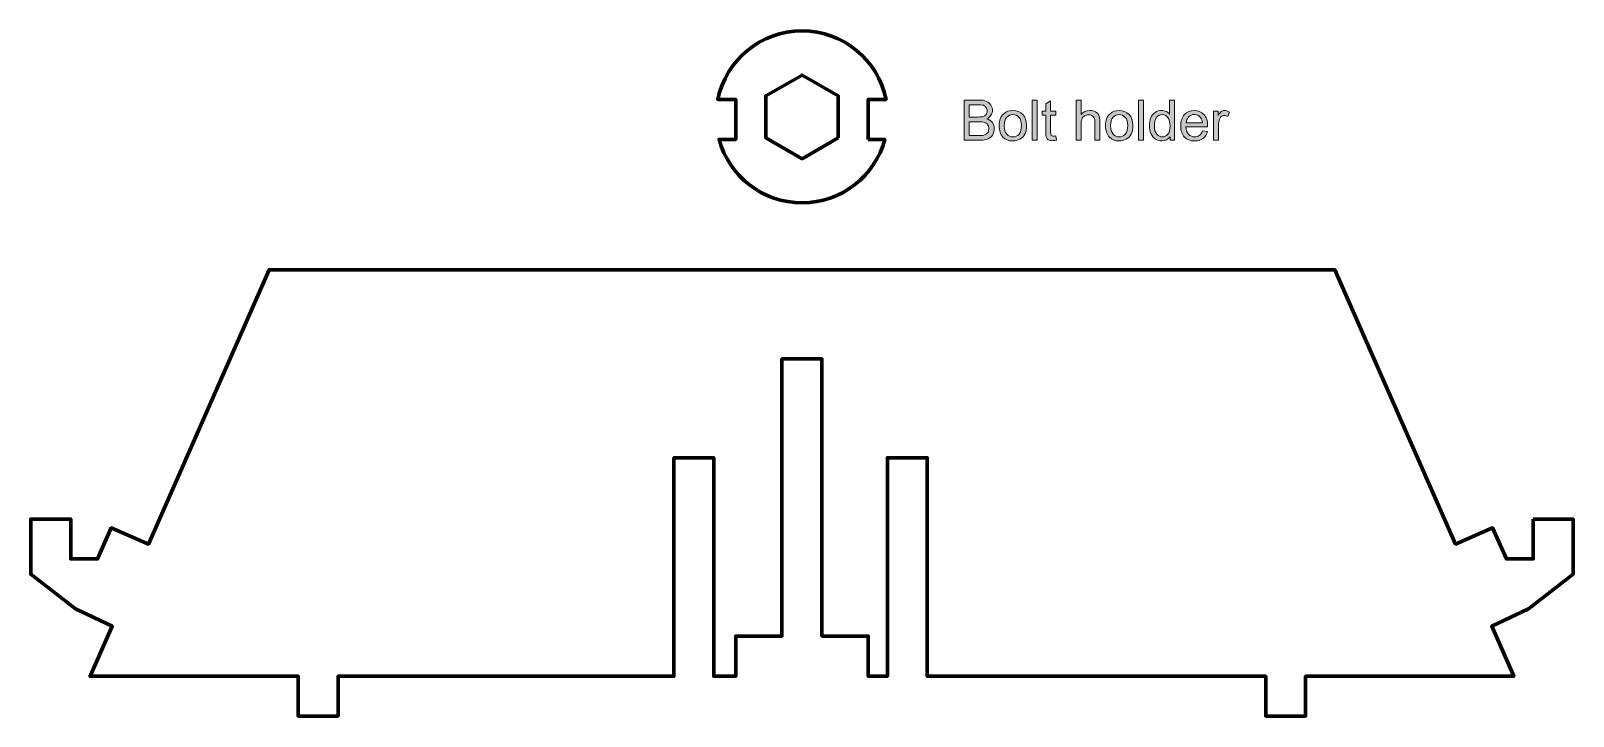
# Model space of a CAD drawing. Header units: inches. Extents: x 247 to 2765, y -1897 to -1110.
# Drawn here: x 575.1 to 691.2, y -1320.9 to -1269.3 of the extents above; entities that cross this region are included whole.
import ezdxf

# ---------------------------------------------------------------- set-up
doc = ezdxf.new("R2010")
doc.units = ezdxf.units.IN
doc.header["$MEASUREMENT"] = 0
doc.layers.add('Layer 1', color=7, linetype='Continuous')

# ---------------------------------------------------------------- blocks, each defined once
blk = doc.blocks.new('block 124')
at = {"layer": 'Layer 1', "true_color": 0x3cb54a}
h = blk.add_hatch(color=95, dxfattribs=at)
h.dxf.hatch_style = 2
edge = h.paths.add_edge_path()
edge.add_spline(control_points=[(645.32, -1277.57), (645.32, -1277.57), (645.32, -1274.54), (645.32, -1274.54), (645.32, -1274.54), (646.45, -1274.54), (646.45, -1274.54), (646.68, -1274.54), (646.87, -1274.57), (647.01, -1274.64), (647.15, -1274.7), (647.26, -1274.79), (647.34, -1274.92), (647.42, -1275.05), (647.46, -1275.18), (647.46, -1275.32), (647.46, -1275.45), (647.42, -1275.57), (647.35, -1275.68), (647.28, -1275.8), (647.18, -1275.89), (647.03, -1275.96), (647.22, -1276.01), (647.36, -1276.11), (647.46, -1276.24), (647.55, -1276.37), (647.6, -1276.52), (647.6, -1276.69), (647.6, -1276.84), (647.57, -1276.97), (647.51, -1277.09), (647.45, -1277.21), (647.38, -1277.31), (647.29, -1277.37), (647.2, -1277.44), (647.09, -1277.49), (646.96, -1277.52), (646.83, -1277.56), (646.66, -1277.57), (646.47, -1277.57), (646.47, -1277.57), (645.32, -1277.57), (645.32, -1277.57), (645.32, -1277.57), (645.32, -1277.57), (645.32, -1277.57)], knot_values=[0, 0, 0, 0, 1, 1, 1, 2, 2, 2, 3, 3, 3, 4, 4, 4, 5, 5, 5, 6, 6, 6, 7, 7, 7, 8, 8, 8, 9, 9, 9, 10, 10, 10, 11, 11, 11, 12, 12, 12, 13, 13, 13, 14, 14, 14, 15, 15, 15, 15], degree=3, periodic=1)
edge = h.paths.add_edge_path()
edge.add_spline(control_points=[(645.72, -1275.82), (645.72, -1275.82), (646.37, -1275.82), (646.37, -1275.82), (646.55, -1275.82), (646.68, -1275.8), (646.75, -1275.78), (646.86, -1275.75), (646.93, -1275.7), (646.98, -1275.63), (647.04, -1275.56), (647.06, -1275.47), (647.06, -1275.37), (647.06, -1275.26), (647.04, -1275.18), (646.99, -1275.1), (646.94, -1275.02), (646.87, -1274.97), (646.78, -1274.94), (646.69, -1274.91), (646.54, -1274.9), (646.32, -1274.9), (646.32, -1274.9), (645.72, -1274.9), (645.72, -1274.9), (645.72, -1274.9), (645.72, -1275.82), (645.72, -1275.82), (645.72, -1275.82), (645.72, -1275.82), (645.72, -1275.82)], knot_values=[0, 0, 0, 0, 1, 1, 1, 2, 2, 2, 3, 3, 3, 4, 4, 4, 5, 5, 5, 6, 6, 6, 7, 7, 7, 8, 8, 8, 9, 9, 9, 10, 10, 10, 10], degree=3, periodic=1)
edge = h.paths.add_edge_path()
edge.add_spline(control_points=[(645.72, -1277.22), (645.72, -1277.22), (646.47, -1277.22), (646.47, -1277.22), (646.6, -1277.22), (646.69, -1277.21), (646.74, -1277.2), (646.84, -1277.18), (646.91, -1277.16), (646.97, -1277.12), (647.04, -1277.08), (647.09, -1277.02), (647.13, -1276.95), (647.17, -1276.88), (647.19, -1276.79), (647.19, -1276.69), (647.19, -1276.58), (647.16, -1276.48), (647.1, -1276.4), (647.04, -1276.32), (646.96, -1276.26), (646.86, -1276.22), (646.76, -1276.19), (646.61, -1276.17), (646.42, -1276.17), (646.42, -1276.17), (645.72, -1276.17), (645.72, -1276.17), (645.72, -1276.17), (645.72, -1277.22), (645.72, -1277.22), (645.72, -1277.22), (645.72, -1277.22), (645.72, -1277.22)], knot_values=[0, 0, 0, 0, 1, 1, 1, 2, 2, 2, 3, 3, 3, 4, 4, 4, 5, 5, 5, 6, 6, 6, 7, 7, 7, 8, 8, 8, 9, 9, 9, 10, 10, 10, 11, 11, 11, 11], degree=3, periodic=1)
h = blk.add_hatch(color=95, dxfattribs=at)
h.dxf.hatch_style = 2
h.paths.add_polyline_path([(650.45, -1277.57), (650.45, -1274.54), (650.83, -1274.54), (650.83, -1277.57)])
h = blk.add_hatch(color=95, dxfattribs=at)
h.dxf.hatch_style = 2
edge = h.paths.add_edge_path()
edge.add_spline(control_points=[(652.22, -1277.24), (652.22, -1277.24), (652.27, -1277.57), (652.27, -1277.57), (652.16, -1277.59), (652.07, -1277.6), (651.99, -1277.6), (651.85, -1277.6), (651.75, -1277.58), (651.67, -1277.54), (651.6, -1277.5), (651.55, -1277.44), (651.52, -1277.37), (651.49, -1277.3), (651.47, -1277.15), (651.47, -1276.93), (651.47, -1276.93), (651.47, -1275.67), (651.47, -1275.67), (651.47, -1275.67), (651.2, -1275.67), (651.2, -1275.67), (651.2, -1275.67), (651.2, -1275.38), (651.2, -1275.38), (651.2, -1275.38), (651.47, -1275.38), (651.47, -1275.38), (651.47, -1275.38), (651.47, -1274.83), (651.47, -1274.83), (651.47, -1274.83), (651.84, -1274.61), (651.84, -1274.61), (651.84, -1274.61), (651.84, -1275.38), (651.84, -1275.38), (651.84, -1275.38), (652.22, -1275.38), (652.22, -1275.38), (652.22, -1275.38), (652.22, -1275.67), (652.22, -1275.67), (652.22, -1275.67), (651.84, -1275.67), (651.84, -1275.67), (651.84, -1275.67), (651.84, -1276.95), (651.84, -1276.95), (651.84, -1277.06), (651.85, -1277.13), (651.86, -1277.16), (651.87, -1277.19), (651.9, -1277.21), (651.92, -1277.23), (651.95, -1277.25), (652, -1277.25), (652.05, -1277.25), (652.09, -1277.25), (652.15, -1277.25), (652.22, -1277.24)], knot_values=[0, 0, 0, 0, 1, 1, 1, 2, 2, 2, 3, 3, 3, 4, 4, 4, 5, 5, 5, 6, 6, 6, 7, 7, 7, 8, 8, 8, 9, 9, 9, 10, 10, 10, 11, 11, 11, 12, 12, 12, 13, 13, 13, 14, 14, 14, 15, 15, 15, 16, 16, 16, 17, 17, 17, 18, 18, 18, 19, 19, 19, 20, 20, 20, 20], degree=3, periodic=1)
h = blk.add_hatch(color=95, dxfattribs=at)
h.dxf.hatch_style = 2
edge = h.paths.add_edge_path()
edge.add_spline(control_points=[(653.76, -1277.57), (653.76, -1277.57), (653.76, -1274.54), (653.76, -1274.54), (653.76, -1274.54), (654.13, -1274.54), (654.13, -1274.54), (654.13, -1274.54), (654.13, -1275.63), (654.13, -1275.63), (654.3, -1275.43), (654.52, -1275.33), (654.79, -1275.33), (654.95, -1275.33), (655.09, -1275.36), (655.21, -1275.42), (655.33, -1275.49), (655.41, -1275.58), (655.47, -1275.69), (655.52, -1275.8), (655.54, -1275.97), (655.54, -1276.18), (655.54, -1276.18), (655.54, -1277.57), (655.54, -1277.57), (655.54, -1277.57), (655.17, -1277.57), (655.17, -1277.57), (655.17, -1277.57), (655.17, -1276.18), (655.17, -1276.18), (655.17, -1276), (655.13, -1275.86), (655.05, -1275.78), (654.97, -1275.69), (654.85, -1275.65), (654.71, -1275.65), (654.6, -1275.65), (654.49, -1275.68), (654.4, -1275.74), (654.3, -1275.79), (654.23, -1275.87), (654.19, -1275.97), (654.15, -1276.07), (654.13, -1276.2), (654.13, -1276.37), (654.13, -1276.37), (654.13, -1277.57), (654.13, -1277.57), (654.13, -1277.57), (653.76, -1277.57), (653.76, -1277.57)], knot_values=[0, 0, 0, 0, 1, 1, 1, 2, 2, 2, 3, 3, 3, 4, 4, 4, 5, 5, 5, 6, 6, 6, 7, 7, 7, 8, 8, 8, 9, 9, 9, 10, 10, 10, 11, 11, 11, 12, 12, 12, 13, 13, 13, 14, 14, 14, 15, 15, 15, 16, 16, 16, 17, 17, 17, 17], degree=3, periodic=1)
h = blk.add_hatch(color=95, dxfattribs=at)
h.dxf.hatch_style = 2
h.paths.add_polyline_path([(658.46, -1277.57), (658.46, -1274.54), (658.83, -1274.54), (658.83, -1277.57)])
h = blk.add_hatch(color=95, dxfattribs=at)
h.dxf.hatch_style = 2
edge = h.paths.add_edge_path()
edge.add_spline(control_points=[(660.83, -1277.57), (660.83, -1277.57), (660.83, -1277.3), (660.83, -1277.3), (660.69, -1277.51), (660.48, -1277.62), (660.21, -1277.62), (660.04, -1277.62), (659.88, -1277.57), (659.73, -1277.48), (659.59, -1277.38), (659.47, -1277.25), (659.39, -1277.07), (659.31, -1276.9), (659.27, -1276.7), (659.27, -1276.48), (659.27, -1276.26), (659.31, -1276.06), (659.38, -1275.88), (659.45, -1275.7), (659.56, -1275.57), (659.71, -1275.47), (659.85, -1275.38), (660.02, -1275.33), (660.2, -1275.33), (660.33, -1275.33), (660.45, -1275.36), (660.55, -1275.41), (660.66, -1275.47), (660.74, -1275.54), (660.8, -1275.63), (660.8, -1275.63), (660.8, -1274.54), (660.8, -1274.54), (660.8, -1274.54), (661.17, -1274.54), (661.17, -1274.54), (661.17, -1274.54), (661.17, -1277.57), (661.17, -1277.57), (661.17, -1277.57), (660.83, -1277.57), (660.83, -1277.57), (660.83, -1277.57), (660.83, -1277.57), (660.83, -1277.57)], knot_values=[0, 0, 0, 0, 1, 1, 1, 2, 2, 2, 3, 3, 3, 4, 4, 4, 5, 5, 5, 6, 6, 6, 7, 7, 7, 8, 8, 8, 9, 9, 9, 10, 10, 10, 11, 11, 11, 12, 12, 12, 13, 13, 13, 14, 14, 14, 15, 15, 15, 15], degree=3, periodic=1)
edge = h.paths.add_edge_path()
edge.add_spline(control_points=[(659.65, -1276.48), (659.65, -1276.76), (659.71, -1276.97), (659.83, -1277.11), (659.95, -1277.25), (660.09, -1277.32), (660.25, -1277.32), (660.41, -1277.32), (660.55, -1277.25), (660.66, -1277.12), (660.78, -1276.98), (660.83, -1276.78), (660.83, -1276.51), (660.83, -1276.21), (660.78, -1275.99), (660.66, -1275.85), (660.55, -1275.71), (660.4, -1275.64), (660.23, -1275.64), (660.07, -1275.64), (659.93, -1275.7), (659.82, -1275.84), (659.71, -1275.97), (659.65, -1276.19), (659.65, -1276.48)], knot_values=[0, 0, 0, 0, 1, 1, 1, 2, 2, 2, 3, 3, 3, 4, 4, 4, 5, 5, 5, 6, 6, 6, 7, 7, 7, 8, 8, 8, 8], degree=3, periodic=1)
h = blk.add_hatch(color=95, dxfattribs=at)
h.dxf.hatch_style = 2
edge = h.paths.add_edge_path()
edge.add_spline(control_points=[(647.97, -1276.48), (647.97, -1276.07), (648.08, -1275.77), (648.31, -1275.57), (648.5, -1275.41), (648.73, -1275.33), (649, -1275.33), (649.3, -1275.33), (649.55, -1275.43), (649.74, -1275.62), (649.93, -1275.82), (650.03, -1276.1), (650.03, -1276.44), (650.03, -1276.73), (649.98, -1276.95), (649.9, -1277.11), (649.82, -1277.27), (649.69, -1277.4), (649.53, -1277.49), (649.37, -1277.58), (649.19, -1277.62), (649, -1277.62), (648.69, -1277.62), (648.44, -1277.52), (648.25, -1277.33), (648.06, -1277.13), (647.97, -1276.85), (647.97, -1276.48)], knot_values=[0, 0, 0, 0, 1, 1, 1, 2, 2, 2, 3, 3, 3, 4, 4, 4, 5, 5, 5, 6, 6, 6, 7, 7, 7, 8, 8, 8, 9, 9, 9, 9], degree=3, periodic=1)
edge = h.paths.add_edge_path()
edge.add_spline(control_points=[(648.35, -1276.48), (648.35, -1276.76), (648.41, -1276.97), (648.54, -1277.11), (648.66, -1277.25), (648.81, -1277.32), (649, -1277.32), (649.18, -1277.32), (649.34, -1277.25), (649.46, -1277.11), (649.58, -1276.97), (649.64, -1276.75), (649.64, -1276.46), (649.64, -1276.19), (649.58, -1275.99), (649.46, -1275.85), (649.34, -1275.71), (649.18, -1275.64), (649, -1275.64), (648.81, -1275.64), (648.66, -1275.71), (648.54, -1275.84), (648.41, -1275.98), (648.35, -1276.19), (648.35, -1276.48)], knot_values=[0, 0, 0, 0, 1, 1, 1, 2, 2, 2, 3, 3, 3, 4, 4, 4, 5, 5, 5, 6, 6, 6, 7, 7, 7, 8, 8, 8, 8], degree=3, periodic=1)
h = blk.add_hatch(color=95, dxfattribs=at)
h.dxf.hatch_style = 2
edge = h.paths.add_edge_path()
edge.add_spline(control_points=[(655.97, -1276.48), (655.97, -1276.07), (656.08, -1275.77), (656.31, -1275.57), (656.5, -1275.41), (656.73, -1275.33), (657, -1275.33), (657.3, -1275.33), (657.55, -1275.43), (657.74, -1275.62), (657.93, -1275.82), (658.03, -1276.1), (658.03, -1276.44), (658.03, -1276.73), (657.99, -1276.95), (657.9, -1277.11), (657.82, -1277.27), (657.69, -1277.4), (657.53, -1277.49), (657.37, -1277.58), (657.19, -1277.62), (657, -1277.62), (656.69, -1277.62), (656.45, -1277.52), (656.26, -1277.33), (656.07, -1277.13), (655.97, -1276.85), (655.97, -1276.48)], knot_values=[0, 0, 0, 0, 1, 1, 1, 2, 2, 2, 3, 3, 3, 4, 4, 4, 5, 5, 5, 6, 6, 6, 7, 7, 7, 8, 8, 8, 9, 9, 9, 9], degree=3, periodic=1)
edge = h.paths.add_edge_path()
edge.add_spline(control_points=[(656.35, -1276.48), (656.35, -1276.76), (656.42, -1276.97), (656.54, -1277.11), (656.66, -1277.25), (656.81, -1277.32), (657, -1277.32), (657.18, -1277.32), (657.34, -1277.25), (657.46, -1277.11), (657.58, -1276.97), (657.65, -1276.75), (657.65, -1276.46), (657.65, -1276.19), (657.58, -1275.99), (657.46, -1275.85), (657.34, -1275.71), (657.18, -1275.64), (657, -1275.64), (656.82, -1275.64), (656.66, -1275.71), (656.54, -1275.84), (656.41, -1275.98), (656.35, -1276.19), (656.35, -1276.48)], knot_values=[0, 0, 0, 0, 1, 1, 1, 2, 2, 2, 3, 3, 3, 4, 4, 4, 5, 5, 5, 6, 6, 6, 7, 7, 7, 8, 8, 8, 8], degree=3, periodic=1)
h = blk.add_hatch(color=95, dxfattribs=at)
h.dxf.hatch_style = 2
edge = h.paths.add_edge_path()
edge.add_spline(control_points=[(663.26, -1276.87), (663.26, -1276.87), (663.65, -1276.91), (663.65, -1276.91), (663.59, -1277.14), (663.47, -1277.31), (663.31, -1277.44), (663.14, -1277.56), (662.94, -1277.62), (662.68, -1277.62), (662.36, -1277.62), (662.11, -1277.52), (661.92, -1277.33), (661.73, -1277.13), (661.63, -1276.85), (661.63, -1276.49), (661.63, -1276.12), (661.73, -1275.84), (661.92, -1275.63), (662.11, -1275.43), (662.36, -1275.33), (662.66, -1275.33), (662.95, -1275.33), (663.19, -1275.43), (663.38, -1275.63), (663.57, -1275.83), (663.66, -1276.11), (663.66, -1276.47), (663.66, -1276.49), (663.66, -1276.53), (663.66, -1276.57), (663.66, -1276.57), (662.02, -1276.57), (662.02, -1276.57), (662.03, -1276.81), (662.1, -1277), (662.22, -1277.12), (662.35, -1277.25), (662.5, -1277.32), (662.68, -1277.32), (662.82, -1277.32), (662.94, -1277.28), (663.03, -1277.21), (663.13, -1277.14), (663.21, -1277.02), (663.26, -1276.87)], knot_values=[0, 0, 0, 0, 1, 1, 1, 2, 2, 2, 3, 3, 3, 4, 4, 4, 5, 5, 5, 6, 6, 6, 7, 7, 7, 8, 8, 8, 9, 9, 9, 10, 10, 10, 11, 11, 11, 12, 12, 12, 13, 13, 13, 14, 14, 14, 15, 15, 15, 15], degree=3, periodic=1)
edge = h.paths.add_edge_path()
edge.add_spline(control_points=[(662.04, -1276.26), (662.04, -1276.26), (663.27, -1276.26), (663.27, -1276.26), (663.25, -1276.08), (663.2, -1275.94), (663.13, -1275.85), (663.01, -1275.71), (662.85, -1275.63), (662.66, -1275.63), (662.49, -1275.63), (662.35, -1275.69), (662.23, -1275.81), (662.12, -1275.92), (662.05, -1276.07), (662.04, -1276.26)], knot_values=[0, 0, 0, 0, 1, 1, 1, 2, 2, 2, 3, 3, 3, 4, 4, 4, 5, 5, 5, 5], degree=3, periodic=1)
h = blk.add_hatch(color=95, dxfattribs=at)
h.dxf.hatch_style = 2
edge = h.paths.add_edge_path()
edge.add_spline(control_points=[(664.11, -1277.57), (664.11, -1277.57), (664.11, -1275.38), (664.11, -1275.38), (664.11, -1275.38), (664.44, -1275.38), (664.44, -1275.38), (664.44, -1275.38), (664.44, -1275.71), (664.44, -1275.71), (664.53, -1275.56), (664.61, -1275.45), (664.68, -1275.4), (664.75, -1275.35), (664.83, -1275.33), (664.92, -1275.33), (665.04, -1275.33), (665.17, -1275.37), (665.3, -1275.45), (665.3, -1275.45), (665.17, -1275.79), (665.17, -1275.79), (665.08, -1275.74), (664.99, -1275.71), (664.9, -1275.71), (664.82, -1275.71), (664.75, -1275.74), (664.68, -1275.79), (664.62, -1275.84), (664.57, -1275.9), (664.54, -1275.99), (664.5, -1276.12), (664.48, -1276.27), (664.48, -1276.42), (664.48, -1276.42), (664.48, -1277.57), (664.48, -1277.57), (664.48, -1277.57), (664.11, -1277.57), (664.11, -1277.57), (664.11, -1277.57), (664.11, -1277.57), (664.11, -1277.57)], knot_values=[0, 0, 0, 0, 1, 1, 1, 2, 2, 2, 3, 3, 3, 4, 4, 4, 5, 5, 5, 6, 6, 6, 7, 7, 7, 8, 8, 8, 9, 9, 9, 10, 10, 10, 11, 11, 11, 12, 12, 12, 13, 13, 13, 14, 14, 14, 14], degree=3, periodic=1)
at = {"layer": 'Layer 1', "lineweight": 0}
for points in [[(650.45, -1277.57), (650.45, -1274.54), (650.83, -1274.54), (650.83, -1277.57), (650.45, -1277.57)], [(658.46, -1277.57), (658.46, -1274.54), (658.83, -1274.54), (658.83, -1277.57), (658.46, -1277.57)]]:
    blk.add_lwpolyline(points, dxfattribs=at)
for points, knots in [([(645.32, -1277.57), (645.32, -1277.57), (645.32, -1274.54), (645.32, -1274.54), (645.32, -1274.54), (646.45, -1274.54), (646.45, -1274.54), (646.68, -1274.54), (646.87, -1274.57), (647.01, -1274.64), (647.15, -1274.7), (647.26, -1274.79), (647.34, -1274.92), (647.42, -1275.05), (647.46, -1275.18), (647.46, -1275.32), (647.46, -1275.45), (647.42, -1275.57), (647.35, -1275.68), (647.28, -1275.8), (647.18, -1275.89), (647.03, -1275.96), (647.22, -1276.01), (647.36, -1276.11), (647.46, -1276.24), (647.55, -1276.37), (647.6, -1276.52), (647.6, -1276.69), (647.6, -1276.84), (647.57, -1276.97), (647.51, -1277.09), (647.45, -1277.21), (647.38, -1277.31), (647.29, -1277.37), (647.2, -1277.44), (647.09, -1277.49), (646.96, -1277.52), (646.83, -1277.56), (646.66, -1277.57), (646.47, -1277.57), (646.47, -1277.57), (645.32, -1277.57), (645.32, -1277.57), (645.32, -1277.57), (645.32, -1277.57), (645.32, -1277.57)], [0, 0, 0, 0, 1, 1, 1, 2, 2, 2, 3, 3, 3, 4, 4, 4, 5, 5, 5, 6, 6, 6, 7, 7, 7, 8, 8, 8, 9, 9, 9, 10, 10, 10, 11, 11, 11, 12, 12, 12, 13, 13, 13, 14, 14, 14, 15, 15, 15, 15]), ([(652.22, -1277.24), (652.22, -1277.24), (652.27, -1277.57), (652.27, -1277.57), (652.16, -1277.59), (652.07, -1277.6), (651.99, -1277.6), (651.85, -1277.6), (651.75, -1277.58), (651.67, -1277.54), (651.6, -1277.5), (651.55, -1277.44), (651.52, -1277.37), (651.49, -1277.3), (651.47, -1277.15), (651.47, -1276.93), (651.47, -1276.93), (651.47, -1275.67), (651.47, -1275.67), (651.47, -1275.67), (651.2, -1275.67), (651.2, -1275.67), (651.2, -1275.67), (651.2, -1275.38), (651.2, -1275.38), (651.2, -1275.38), (651.47, -1275.38), (651.47, -1275.38), (651.47, -1275.38), (651.47, -1274.83), (651.47, -1274.83), (651.47, -1274.83), (651.84, -1274.61), (651.84, -1274.61), (651.84, -1274.61), (651.84, -1275.38), (651.84, -1275.38), (651.84, -1275.38), (652.22, -1275.38), (652.22, -1275.38), (652.22, -1275.38), (652.22, -1275.67), (652.22, -1275.67), (652.22, -1275.67), (651.84, -1275.67), (651.84, -1275.67), (651.84, -1275.67), (651.84, -1276.95), (651.84, -1276.95), (651.84, -1277.06), (651.85, -1277.13), (651.86, -1277.16), (651.87, -1277.19), (651.9, -1277.21), (651.92, -1277.23), (651.95, -1277.25), (652, -1277.25), (652.05, -1277.25), (652.09, -1277.25), (652.15, -1277.25), (652.22, -1277.24)], [0, 0, 0, 0, 1, 1, 1, 2, 2, 2, 3, 3, 3, 4, 4, 4, 5, 5, 5, 6, 6, 6, 7, 7, 7, 8, 8, 8, 9, 9, 9, 10, 10, 10, 11, 11, 11, 12, 12, 12, 13, 13, 13, 14, 14, 14, 15, 15, 15, 16, 16, 16, 17, 17, 17, 18, 18, 18, 19, 19, 19, 20, 20, 20, 20]), ([(653.76, -1277.57), (653.76, -1277.57), (653.76, -1274.54), (653.76, -1274.54), (653.76, -1274.54), (654.13, -1274.54), (654.13, -1274.54), (654.13, -1274.54), (654.13, -1275.63), (654.13, -1275.63), (654.3, -1275.43), (654.52, -1275.33), (654.79, -1275.33), (654.95, -1275.33), (655.09, -1275.36), (655.21, -1275.42), (655.33, -1275.49), (655.41, -1275.58), (655.47, -1275.69), (655.52, -1275.8), (655.54, -1275.97), (655.54, -1276.18), (655.54, -1276.18), (655.54, -1277.57), (655.54, -1277.57), (655.54, -1277.57), (655.17, -1277.57), (655.17, -1277.57), (655.17, -1277.57), (655.17, -1276.18), (655.17, -1276.18), (655.17, -1276), (655.13, -1275.86), (655.05, -1275.78), (654.97, -1275.69), (654.85, -1275.65), (654.71, -1275.65), (654.6, -1275.65), (654.49, -1275.68), (654.4, -1275.74), (654.3, -1275.79), (654.23, -1275.87), (654.19, -1275.97), (654.15, -1276.07), (654.13, -1276.2), (654.13, -1276.37), (654.13, -1276.37), (654.13, -1277.57), (654.13, -1277.57), (654.13, -1277.57), (653.76, -1277.57), (653.76, -1277.57)], [0, 0, 0, 0, 1, 1, 1, 2, 2, 2, 3, 3, 3, 4, 4, 4, 5, 5, 5, 6, 6, 6, 7, 7, 7, 8, 8, 8, 9, 9, 9, 10, 10, 10, 11, 11, 11, 12, 12, 12, 13, 13, 13, 14, 14, 14, 15, 15, 15, 16, 16, 16, 17, 17, 17, 17]), ([(660.83, -1277.57), (660.83, -1277.57), (660.83, -1277.3), (660.83, -1277.3), (660.69, -1277.51), (660.48, -1277.62), (660.21, -1277.62), (660.04, -1277.62), (659.88, -1277.57), (659.73, -1277.48), (659.59, -1277.38), (659.47, -1277.25), (659.39, -1277.07), (659.31, -1276.9), (659.27, -1276.7), (659.27, -1276.48), (659.27, -1276.26), (659.31, -1276.06), (659.38, -1275.88), (659.45, -1275.7), (659.56, -1275.57), (659.71, -1275.47), (659.85, -1275.38), (660.02, -1275.33), (660.2, -1275.33), (660.33, -1275.33), (660.45, -1275.36), (660.55, -1275.41), (660.66, -1275.47), (660.74, -1275.54), (660.8, -1275.63), (660.8, -1275.63), (660.8, -1274.54), (660.8, -1274.54), (660.8, -1274.54), (661.17, -1274.54), (661.17, -1274.54), (661.17, -1274.54), (661.17, -1277.57), (661.17, -1277.57), (661.17, -1277.57), (660.83, -1277.57), (660.83, -1277.57), (660.83, -1277.57), (660.83, -1277.57), (660.83, -1277.57)], [0, 0, 0, 0, 1, 1, 1, 2, 2, 2, 3, 3, 3, 4, 4, 4, 5, 5, 5, 6, 6, 6, 7, 7, 7, 8, 8, 8, 9, 9, 9, 10, 10, 10, 11, 11, 11, 12, 12, 12, 13, 13, 13, 14, 14, 14, 15, 15, 15, 15]), ([(645.72, -1275.82), (645.72, -1275.82), (646.37, -1275.82), (646.37, -1275.82), (646.55, -1275.82), (646.68, -1275.8), (646.75, -1275.78), (646.86, -1275.75), (646.93, -1275.7), (646.98, -1275.63), (647.04, -1275.56), (647.06, -1275.47), (647.06, -1275.37), (647.06, -1275.26), (647.04, -1275.18), (646.99, -1275.1), (646.94, -1275.02), (646.87, -1274.97), (646.78, -1274.94), (646.69, -1274.91), (646.54, -1274.9), (646.32, -1274.9), (646.32, -1274.9), (645.72, -1274.9), (645.72, -1274.9), (645.72, -1274.9), (645.72, -1275.82), (645.72, -1275.82), (645.72, -1275.82), (645.72, -1275.82), (645.72, -1275.82)], [0, 0, 0, 0, 1, 1, 1, 2, 2, 2, 3, 3, 3, 4, 4, 4, 5, 5, 5, 6, 6, 6, 7, 7, 7, 8, 8, 8, 9, 9, 9, 10, 10, 10, 10]), ([(647.97, -1276.48), (647.97, -1276.07), (648.08, -1275.77), (648.31, -1275.57), (648.5, -1275.41), (648.73, -1275.33), (649, -1275.33), (649.3, -1275.33), (649.55, -1275.43), (649.74, -1275.62), (649.93, -1275.82), (650.03, -1276.1), (650.03, -1276.44), (650.03, -1276.73), (649.98, -1276.95), (649.9, -1277.11), (649.82, -1277.27), (649.69, -1277.4), (649.53, -1277.49), (649.37, -1277.58), (649.19, -1277.62), (649, -1277.62), (648.69, -1277.62), (648.44, -1277.52), (648.25, -1277.33), (648.06, -1277.13), (647.97, -1276.85), (647.97, -1276.48)], [0, 0, 0, 0, 1, 1, 1, 2, 2, 2, 3, 3, 3, 4, 4, 4, 5, 5, 5, 6, 6, 6, 7, 7, 7, 8, 8, 8, 9, 9, 9, 9]), ([(648.35, -1276.48), (648.35, -1276.76), (648.41, -1276.97), (648.54, -1277.11), (648.66, -1277.25), (648.81, -1277.32), (649, -1277.32), (649.18, -1277.32), (649.34, -1277.25), (649.46, -1277.11), (649.58, -1276.97), (649.64, -1276.75), (649.64, -1276.46), (649.64, -1276.19), (649.58, -1275.99), (649.46, -1275.85), (649.34, -1275.71), (649.18, -1275.64), (649, -1275.64), (648.81, -1275.64), (648.66, -1275.71), (648.54, -1275.84), (648.41, -1275.98), (648.35, -1276.19), (648.35, -1276.48)], [0, 0, 0, 0, 1, 1, 1, 2, 2, 2, 3, 3, 3, 4, 4, 4, 5, 5, 5, 6, 6, 6, 7, 7, 7, 8, 8, 8, 8]), ([(655.97, -1276.48), (655.97, -1276.07), (656.08, -1275.77), (656.31, -1275.57), (656.5, -1275.41), (656.73, -1275.33), (657, -1275.33), (657.3, -1275.33), (657.55, -1275.43), (657.74, -1275.62), (657.93, -1275.82), (658.03, -1276.1), (658.03, -1276.44), (658.03, -1276.73), (657.99, -1276.95), (657.9, -1277.11), (657.82, -1277.27), (657.69, -1277.4), (657.53, -1277.49), (657.37, -1277.58), (657.19, -1277.62), (657, -1277.62), (656.69, -1277.62), (656.45, -1277.52), (656.26, -1277.33), (656.07, -1277.13), (655.97, -1276.85), (655.97, -1276.48)], [0, 0, 0, 0, 1, 1, 1, 2, 2, 2, 3, 3, 3, 4, 4, 4, 5, 5, 5, 6, 6, 6, 7, 7, 7, 8, 8, 8, 9, 9, 9, 9]), ([(656.35, -1276.48), (656.35, -1276.76), (656.42, -1276.97), (656.54, -1277.11), (656.66, -1277.25), (656.81, -1277.32), (657, -1277.32), (657.18, -1277.32), (657.34, -1277.25), (657.46, -1277.11), (657.58, -1276.97), (657.65, -1276.75), (657.65, -1276.46), (657.65, -1276.19), (657.58, -1275.99), (657.46, -1275.85), (657.34, -1275.71), (657.18, -1275.64), (657, -1275.64), (656.82, -1275.64), (656.66, -1275.71), (656.54, -1275.84), (656.41, -1275.98), (656.35, -1276.19), (656.35, -1276.48)], [0, 0, 0, 0, 1, 1, 1, 2, 2, 2, 3, 3, 3, 4, 4, 4, 5, 5, 5, 6, 6, 6, 7, 7, 7, 8, 8, 8, 8]), ([(659.65, -1276.48), (659.65, -1276.76), (659.71, -1276.97), (659.83, -1277.11), (659.95, -1277.25), (660.09, -1277.32), (660.25, -1277.32), (660.41, -1277.32), (660.55, -1277.25), (660.66, -1277.12), (660.78, -1276.98), (660.83, -1276.78), (660.83, -1276.51), (660.83, -1276.21), (660.78, -1275.99), (660.66, -1275.85), (660.55, -1275.71), (660.4, -1275.64), (660.23, -1275.64), (660.07, -1275.64), (659.93, -1275.7), (659.82, -1275.84), (659.71, -1275.97), (659.65, -1276.19), (659.65, -1276.48)], [0, 0, 0, 0, 1, 1, 1, 2, 2, 2, 3, 3, 3, 4, 4, 4, 5, 5, 5, 6, 6, 6, 7, 7, 7, 8, 8, 8, 8]), ([(663.26, -1276.87), (663.26, -1276.87), (663.65, -1276.91), (663.65, -1276.91), (663.59, -1277.14), (663.47, -1277.31), (663.31, -1277.44), (663.14, -1277.56), (662.94, -1277.62), (662.68, -1277.62), (662.36, -1277.62), (662.11, -1277.52), (661.92, -1277.33), (661.73, -1277.13), (661.63, -1276.85), (661.63, -1276.49), (661.63, -1276.12), (661.73, -1275.84), (661.92, -1275.63), (662.11, -1275.43), (662.36, -1275.33), (662.66, -1275.33), (662.95, -1275.33), (663.19, -1275.43), (663.38, -1275.63), (663.57, -1275.83), (663.66, -1276.11), (663.66, -1276.47), (663.66, -1276.49), (663.66, -1276.53), (663.66, -1276.57), (663.66, -1276.57), (662.02, -1276.57), (662.02, -1276.57), (662.03, -1276.81), (662.1, -1277), (662.22, -1277.12), (662.35, -1277.25), (662.5, -1277.32), (662.68, -1277.32), (662.82, -1277.32), (662.94, -1277.28), (663.03, -1277.21), (663.13, -1277.14), (663.21, -1277.02), (663.26, -1276.87)], [0, 0, 0, 0, 1, 1, 1, 2, 2, 2, 3, 3, 3, 4, 4, 4, 5, 5, 5, 6, 6, 6, 7, 7, 7, 8, 8, 8, 9, 9, 9, 10, 10, 10, 11, 11, 11, 12, 12, 12, 13, 13, 13, 14, 14, 14, 15, 15, 15, 15]), ([(662.04, -1276.26), (662.04, -1276.26), (663.27, -1276.26), (663.27, -1276.26), (663.25, -1276.08), (663.2, -1275.94), (663.13, -1275.85), (663.01, -1275.71), (662.85, -1275.63), (662.66, -1275.63), (662.49, -1275.63), (662.35, -1275.69), (662.23, -1275.81), (662.12, -1275.92), (662.05, -1276.07), (662.04, -1276.26)], [0, 0, 0, 0, 1, 1, 1, 2, 2, 2, 3, 3, 3, 4, 4, 4, 5, 5, 5, 5]), ([(664.11, -1277.57), (664.11, -1277.57), (664.11, -1275.38), (664.11, -1275.38), (664.11, -1275.38), (664.44, -1275.38), (664.44, -1275.38), (664.44, -1275.38), (664.44, -1275.71), (664.44, -1275.71), (664.53, -1275.56), (664.61, -1275.45), (664.68, -1275.4), (664.75, -1275.35), (664.83, -1275.33), (664.92, -1275.33), (665.04, -1275.33), (665.17, -1275.37), (665.3, -1275.45), (665.3, -1275.45), (665.17, -1275.79), (665.17, -1275.79), (665.08, -1275.74), (664.99, -1275.71), (664.9, -1275.71), (664.82, -1275.71), (664.75, -1275.74), (664.68, -1275.79), (664.62, -1275.84), (664.57, -1275.9), (664.54, -1275.99), (664.5, -1276.12), (664.48, -1276.27), (664.48, -1276.42), (664.48, -1276.42), (664.48, -1277.57), (664.48, -1277.57), (664.48, -1277.57), (664.11, -1277.57), (664.11, -1277.57), (664.11, -1277.57), (664.11, -1277.57), (664.11, -1277.57)], [0, 0, 0, 0, 1, 1, 1, 2, 2, 2, 3, 3, 3, 4, 4, 4, 5, 5, 5, 6, 6, 6, 7, 7, 7, 8, 8, 8, 9, 9, 9, 10, 10, 10, 11, 11, 11, 12, 12, 12, 13, 13, 13, 14, 14, 14, 14]), ([(645.72, -1277.22), (645.72, -1277.22), (646.47, -1277.22), (646.47, -1277.22), (646.6, -1277.22), (646.69, -1277.21), (646.74, -1277.2), (646.84, -1277.18), (646.91, -1277.16), (646.97, -1277.12), (647.04, -1277.08), (647.09, -1277.02), (647.13, -1276.95), (647.17, -1276.88), (647.19, -1276.79), (647.19, -1276.69), (647.19, -1276.58), (647.16, -1276.48), (647.1, -1276.4), (647.04, -1276.32), (646.96, -1276.26), (646.86, -1276.22), (646.76, -1276.19), (646.61, -1276.17), (646.42, -1276.17), (646.42, -1276.17), (645.72, -1276.17), (645.72, -1276.17), (645.72, -1276.17), (645.72, -1277.22), (645.72, -1277.22), (645.72, -1277.22), (645.72, -1277.22), (645.72, -1277.22)], [0, 0, 0, 0, 1, 1, 1, 2, 2, 2, 3, 3, 3, 4, 4, 4, 5, 5, 5, 6, 6, 6, 7, 7, 7, 8, 8, 8, 9, 9, 9, 10, 10, 10, 11, 11, 11, 11])]:
    blk.add_open_spline(points, degree=3, knots=knots, dxfattribs=at)
blk = doc.blocks.new('block 142')
at = {"layer": 'Layer 1', "color": 18, "lineweight": 70, "true_color": 0x010101}
blk.add_lwpolyline([(688.17, -1306.08), (688.17, -1309.08), (686.15, -1309.08), (685.11, -1306.75), (682.32, -1307.96), (673.22, -1287.31), (593.02, -1287.31), (583.93, -1307.96), (581.14, -1306.75), (580.1, -1309.08), (578.08, -1309.08), (578.08, -1306.08), (575.08, -1306.08), (575.08, -1310.23), (578.45, -1312.83), (581.21, -1314.14), (579.54, -1317.91), (595.21, -1317.91), (595.21, -1320.91), (598.21, -1320.91), (598.21, -1317.91), (623.48, -1317.91), (623.48, -1301.46), (626.48, -1301.46), (626.48, -1317.91), (628.14, -1317.91), (628.14, -1314.89), (631.62, -1314.89), (631.62, -1294.03), (634.62, -1294.03), (634.62, -1314.89), (638.11, -1314.89), (638.11, -1317.91), (639.55, -1317.91), (639.55, -1301.46), (642.55, -1301.46), (642.55, -1317.91), (668.03, -1317.91), (668.03, -1320.91), (671.03, -1320.91), (671.03, -1317.91), (686.7, -1317.91), (685.04, -1314.14), (687.8, -1312.83), (691.17, -1310.23), (691.17, -1306.08), (688.17, -1306.08)], dxfattribs=at)

msp = doc.modelspace()

# ---------------------------------------------------------------- linework, layer by layer
at = {"layer": 'Layer 1', "color": 18, "lineweight": 70, "true_color": 0x010101}
msp.add_lwpolyline([(635.85, -1277.38), (633.13, -1278.96), (630.4, -1277.38), (630.4, -1274.23), (633.13, -1272.66), (635.85, -1274.23), (635.85, -1277.38)], dxfattribs=at)
msp.add_open_spline([(638.11, -1277.51), (638.11, -1277.51), (638.11, -1274.49), (638.11, -1274.49), (638.11, -1274.49), (639.46, -1274.49), (639.46, -1274.49), (638.85, -1271.55), (636.25, -1269.33), (633.13, -1269.33), (630, -1269.33), (627.4, -1271.55), (626.79, -1274.49), (626.79, -1274.49), (628.14, -1274.49), (628.14, -1274.49), (628.14, -1274.49), (628.14, -1277.51), (628.14, -1277.51), (628.14, -1277.51), (626.89, -1277.51), (626.89, -1277.51), (627.64, -1280.26), (630.14, -1282.28), (633.13, -1282.28), (636.11, -1282.28), (638.61, -1280.26), (639.36, -1277.51), (639.36, -1277.51), (638.11, -1277.51), (638.11, -1277.51)], degree=3, knots=[0, 0, 0, 0, 1, 1, 1, 2, 2, 2, 3, 3, 3, 4, 4, 4, 5, 5, 5, 6, 6, 6, 7, 7, 7, 8, 8, 8, 9, 9, 9, 10, 10, 10, 10], dxfattribs=at)

# ---------------------------------------------------------------- block references
at = {"layer": 'Layer 1'}
for name in ['block 124', 'block 142']:
    msp.add_blockref(name, (0, 0), dxfattribs=at)

doc.saveas('drawing.dxf')
